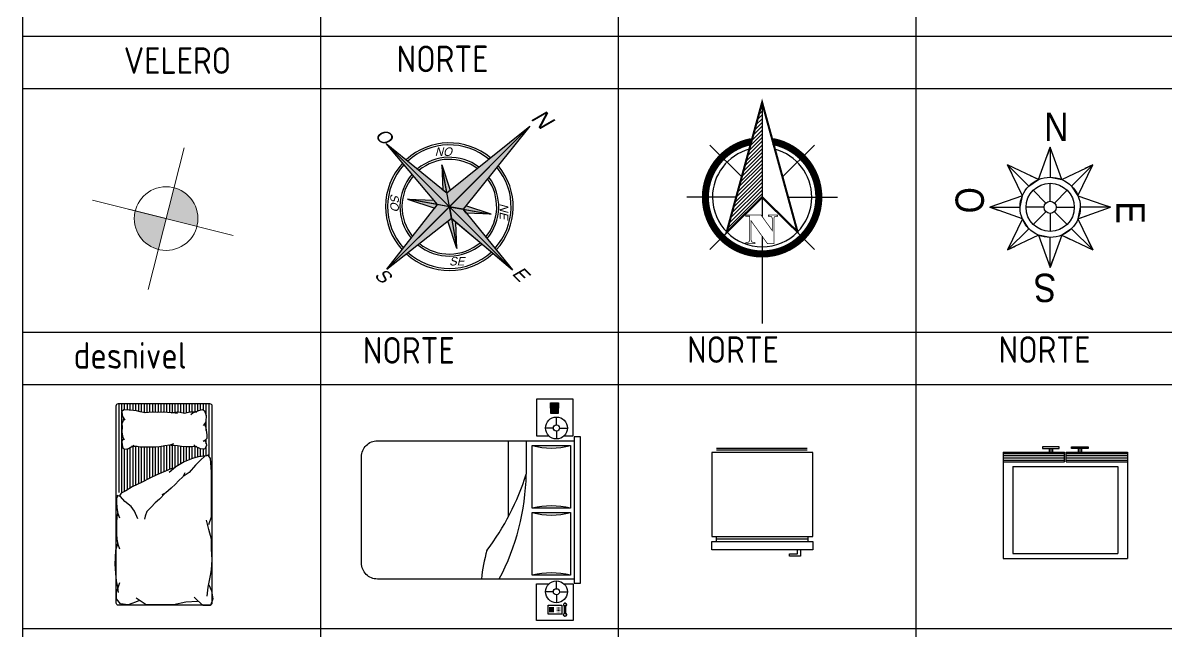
# Model space of a CAD drawing. Header units: millimetres. Extents: x 2198.5 to 2287.8, y 1208.8 to 1298.1.
# Drawn here: x 2225.34 to 2238.24, y 1275.02 to 1281.89 of the extents above; entities that cross this region are included whole.
import ezdxf
from ezdxf.enums import TextEntityAlignment as Align

# ---------------------------------------------------------------- set-up
doc = ezdxf.new("R2010")
doc.units = ezdxf.units.MM
doc.linetypes.add('PTS_EXT', pattern=[999999, 0, -999999])
for name, color, linetype in [('2', 7, 'Continuous'), ('MOB', 7, 'Continuous'), ('MUEBLES', 21, 'Continuous'), ('NORTE', 7, 'Continuous'), ('PERIM_TRAMA', 7, 'Continuous')]:
    doc.layers.add(name, color=color, linetype=linetype)
doc.layers.add('desniveles', color=30, linetype='Continuous', lineweight=5)
doc.layers.add('pasto', color=92, linetype='Continuous', lineweight=9)
doc.styles.add('ARCHQUICK', font='ARCHQUIK.SHX')
doc.styles.get("Standard").update_dxf_attribs({"font": 'arial.ttf'})
doc.styles.add('SUPERFRENCH', font='SUF_____.pfb', dxfattribs={"oblique": 15, "height": 2})

# ---------------------------------------------------------------- blocks, each defined once
blk = doc.blocks.new('desnivel')
at = {"layer": 'pasto'}
h = blk.add_hatch(color=30, dxfattribs=at)
h.paths.add_polyline_path([(0, 0), (0.1795, 0, 0.414214), (0, 0.1795)])
h.paths.add_polyline_path([(0, -0.1795), (0, 0), (-0.1795, 0, 0.414214)])
at = {"layer": 'desniveles'}
for p, q in [((0, 0.4123), (0, -0.4123)), ((-0.4281, 0), (0.3897, 0)), ((0, 0), (-0.4281, 0))]:
    blk.add_line(p, q, dxfattribs=at)
blk.add_circle((0, 0), 0.1795, dxfattribs=at)
blk = doc.blocks.new('*X551')
at = {"color": 0, "linetype": 'ByBlock'}
for p, q in [((19.525, 32.204), (19.525, 32.675)), ((19.55, 32.568), (19.55, 32.675)), ((19.575, 32.613), (19.575, 32.675)), ((19.6, 32.614), (19.6, 32.675)), ((19.625, 32.608), (19.625, 32.675)), ((19.65, 32.598), (19.65, 32.675)), ((19.675, 32.598), (19.675, 32.675)), ((19.7, 32.596), (19.7, 32.675)), ((19.725, 32.591), (19.725, 32.675)), ((19.75, 32.589), (19.75, 32.675)), ((19.775, 32.594), (19.775, 32.675)), ((19.8, 32.596), (19.8, 32.675)), ((19.825, 32.595), (19.825, 32.675)), ((19.85, 32.593), (19.85, 32.675)), ((19.875, 32.594), (19.875, 32.675)), ((19.9, 32.595), (19.9, 32.675)), ((19.925, 32.596), (19.925, 32.675)), ((19.95, 32.596), (19.95, 32.675)), ((19.975, 32.595), (19.975, 32.675)), ((20, 32.596), (20, 32.675)), ((20.025, 32.597), (20.025, 32.675)), ((20.05, 32.595), (20.05, 32.675)), ((20.075, 32.594), (20.075, 32.675)), ((20.1, 32.592), (20.1, 32.675)), ((20.125, 32.598), (20.125, 32.675)), ((20.15, 32.604), (20.15, 32.675)), ((20.175, 32.609), (20.175, 32.675)), ((20.2, 32.612), (20.2, 32.675)), ((20.225, 32.615), (20.225, 32.675)), ((20.25, 32.617), (20.25, 32.675)), ((20.275, 32.618), (20.275, 32.675)), ((20.3, 32.603), (20.3, 32.675)), ((20.3, 32.446), (20.3, 32.598)), ((20.325, 32.446), (20.325, 32.675)), ((19.55, 32.434), (19.55, 32.53)), ((20.3, 31.886), (20.3, 32.446)), ((20.325, 31.886), (20.325, 32.446)), ((19.55, 32.317), (19.55, 32.358)), ((19.55, 32.212), (19.55, 32.298)), ((19.625, 32.2), (19.625, 32.284)), ((19.65, 32.193), (19.65, 32.291)), ((19.675, 32.186), (19.675, 32.29)), ((19.7, 32.176), (19.7, 32.29)), ((19.725, 32.166), (19.725, 32.29)), ((19.75, 32.155), (19.75, 32.291)), ((19.775, 32.14), (19.775, 32.293)), ((19.8, 32.125), (19.8, 32.297)), ((19.825, 32.109), (19.825, 32.301)), ((19.85, 32.097), (19.85, 32.302)), ((19.875, 32.09), (19.875, 32.304)), ((19.9, 32.08), (19.9, 32.302)), ((19.925, 32.07), (19.925, 32.298)), ((19.95, 32.058), (19.95, 32.293)), ((19.975, 32.046), (19.975, 32.29)), ((20, 32.035), (20, 32.289)), ((20.025, 32.024), (20.025, 32.288)), ((20.05, 32.012), (20.05, 32.288)), ((20.075, 32), (20.075, 32.288)), ((20.1, 31.987), (20.1, 32.287)), ((20.125, 31.974), (20.125, 32.287)), ((20.15, 31.962), (20.15, 32.289)), ((20.175, 31.95), (20.175, 32.292)), ((20.2, 31.939), (20.2, 32.293)), ((20.225, 31.924), (20.225, 32.284)), ((19.575, 32.206), (19.575, 32.27)), ((19.6, 32.204), (19.6, 32.271)), ((20.25, 31.909), (20.25, 32.273)), ((20.275, 31.895), (20.275, 32.271))]:
    blk.add_line(p, q, dxfattribs=at)
blk = doc.blocks.new('CI')
at = {"layer": 'MUEBLES'}
blk.add_lwpolyline([(184.225, 74.264, -0.414214), (184.204, 74.285), (184.204, 76.14, -0.414214), (184.225, 76.161), (185.082, 76.161, -0.414214), (185.104, 76.14), (185.104, 74.285, -0.414214), (185.082, 74.264)], format="xyb", close=True, dxfattribs=at)
at = {"layer": 'MUEBLES', "linetype": 'ByBlock'}
for points in [[(184.475, 76.072), (184.43, 76.083), (184.396, 76.091), (184.365, 76.095), (184.327, 76.099), (184.276, 76.101), (184.256, 76.085), (184.26, 76.052), (184.272, 76.024), (184.286, 76.004)], [(184.272, 76.03), (184.266, 75.989), (184.258, 75.971), (184.26, 75.941), (184.258, 75.896), (184.26, 75.874), (184.266, 75.843), (184.278, 75.819)], [(184.779, 76.066), (184.732, 76.074), (184.687, 76.077), (184.645, 76.079), (184.588, 76.077), (184.554, 76.079), (184.507, 76.077), (184.469, 76.072)], [(184.962, 76.079), (184.926, 76.081), (184.896, 76.079), (184.847, 76.068), (184.805, 76.077), (184.777, 76.079), (184.721, 76.071)], [(185.024, 75.953), (185.04, 75.973), (185.05, 75.995), (185.052, 76.044), (185.036, 76.089), (185.016, 76.101), (184.977, 76.093), (184.926, 76.072), (184.906, 76.054)], [(185.03, 75.973), (185.048, 75.937), (185.05, 75.91), (185.056, 75.868), (185.056, 75.831), (185.036, 75.813), (185.02, 75.803)], [(184.272, 75.836), (184.258, 75.805), (184.26, 75.774), (184.266, 75.74), (184.286, 75.732), (184.321, 75.738), (184.351, 75.756), (184.373, 75.77)], [(184.744, 75.782), (184.708, 75.77), (184.661, 75.764), (184.612, 75.754), (184.57, 75.752), (184.511, 75.752), (184.456, 75.75), (184.428, 75.75), (184.4, 75.756), (184.371, 75.756), (184.349, 75.758)], [(185.036, 75.813), (185.05, 75.789), (185.052, 75.766), (185.038, 75.732), (184.995, 75.734), (184.951, 75.758), (184.933, 75.772)], [(184.961, 75.756), (184.92, 75.754), (184.868, 75.754), (184.819, 75.756), (184.779, 75.762), (184.75, 75.766), (184.722, 75.766), (184.691, 75.77)], [(185.075, 75.024), (185.099, 75.094), (185.099, 75.233), (185.099, 75.388), (185.099, 75.52), (185.091, 75.644), (185.068, 75.675), (185.037, 75.667), (184.998, 75.629), (184.951, 75.582), (184.889, 75.512), (184.835, 75.474)], [(185.056, 75.669), (184.975, 75.66), (184.92, 75.644), (184.843, 75.613), (184.765, 75.567), (184.703, 75.512)], [(184.757, 75.556), (184.717, 75.546), (184.666, 75.526), (184.592, 75.492), (184.515, 75.457), (184.449, 75.423), (184.355, 75.378), (184.294, 75.341), (184.252, 75.319), (184.237, 75.3), (184.24, 75.285)], [(184.85, 75.509), (184.83, 75.472), (184.791, 75.435), (184.762, 75.403), (184.722, 75.364), (184.67, 75.322), (184.634, 75.302)], [(184.22, 75.293), (184.206, 75.272), (184.208, 75.235), (184.211, 75.179), (184.22, 75.127), (184.235, 75.087)], [(184.408, 75.078), (184.377, 75.148), (184.346, 75.194), (184.284, 75.241), (184.245, 75.287), (184.214, 75.295)], [(184.663, 75.317), (184.611, 75.263), (184.57, 75.228), (184.533, 75.186), (184.493, 75.147), (184.476, 75.103), (184.471, 75.073)], [(184.22, 75.133), (184.211, 75.098), (184.208, 75.037), (184.208, 74.997), (184.206, 74.933), (184.211, 74.884), (184.22, 74.837), (184.235, 74.794)], [(185.06, 74.349), (185.068, 74.434), (185.091, 74.543), (185.099, 74.597), (185.106, 74.69), (185.099, 74.791), (185.099, 74.884), (185.075, 74.977), (185.052, 75.063)], [(184.226, 74.385), (184.22, 74.434), (184.208, 74.495), (184.2, 74.562), (184.194, 74.649), (184.197, 74.71), (184.2, 74.782), (184.22, 74.846)], [(184.424, 74.308), (184.385, 74.293), (184.315, 74.269), (184.245, 74.277), (184.207, 74.324), (184.207, 74.386), (184.222, 74.432), (184.238, 74.479)], [(185.075, 74.456), (185.099, 74.401), (185.114, 74.324), (185.091, 74.262), (185.021, 74.262), (184.967, 74.308), (184.936, 74.339)], [(184.967, 74.3), (184.858, 74.293), (184.742, 74.269), (184.579, 74.269), (184.486, 74.269), (184.393, 74.332)]]:
    blk.add_lwpolyline(points, dxfattribs=at)
at = {"layer": 'MUEBLES', "color": 8, "linetype": 'ByBlock', "xscale": -1.058823529411768, "yscale": 1.058823529411768, "zscale": 1.058823529411761}
blk.add_blockref('*X551', (205.751, 41.564), dxfattribs=at)
blk = doc.blocks.new('CM')
at = {"layer": 'MOB'}
for p, q in [((-0.618, 0.588), (-0.618, 1.3)), ((-0.451, 1.3), (-0.451, 0.985)), ((-0.394, 0.666), (-0.394, 1.256)), ((-0.394, 1.256), (-0.036, 1.256)), ((-0.036, 1.256), (-0.036, 0.666)), ((-0.036, 0.666), (-0.394, 0.666)), ((-0.394, 0.036), (-0.394, 0.625)), ((-0.394, 0.625), (-0.036, 0.625)), ((-0.036, 0.625), (-0.036, 0.036)), ((-0.036, 0.036), (-0.394, 0.036))]:
    blk.add_line(p, q, dxfattribs=at)
blk.add_lwpolyline([(0, 0), (-1.85, 0, -0.414214), (-2, 0.15), (-2, 1.15, -0.414214), (-1.85, 1.3), (0, 1.3), (0, 0), (0, -0.039), (0.06, -0.039), (0.06, 1.338), (0, 1.338), (0, 1.3)], format="xyb", dxfattribs=at)
for centre, radius, start, end in [((-0.215, 1.926), 0.694, 255.0211, 284.9789), ((-2.751, 1.716), 2.413, 323.14, 342.3825), ((-2.632, 1.022), 2.181, 332.0747, 359.0502), ((-0.215, -0.084), 0.771, 76.5558, 103.4442), ((-0.215, 1.296), 0.694, 255.0211, 284.9789), ((0.53, -0.133), 1.409, 163.4364, 174.565), ((-0.215, -0.714), 0.771, 76.5558, 103.4442)]:
    blk.add_arc(centre, radius, start, end, dxfattribs=at)
blk = doc.blocks.new('CMAT')
for p, q in [((188.883, 76.167), (188.959, 76.167)), ((188.883, 76.121), (188.883, 76.167)), ((188.959, 76.121), (188.883, 76.121)), ((188.883, 76.115), (188.883, 76.068)), ((188.959, 76.115), (188.883, 76.115)), ((188.886, 76.162), (188.886, 76.126)), ((188.886, 76.112), (188.886, 76.075)), ((188.89, 76.162), (188.89, 76.126)), ((188.89, 76.112), (188.89, 76.075)), ((188.894, 76.162), (188.894, 76.126)), ((188.894, 76.112), (188.894, 76.075)), ((188.898, 76.162), (188.898, 76.126)), ((188.898, 76.112), (188.898, 76.075)), ((188.902, 76.162), (188.902, 76.126)), ((188.902, 76.112), (188.902, 76.075)), ((188.906, 76.162), (188.906, 76.126)), ((188.906, 76.112), (188.906, 76.075)), ((188.91, 76.162), (188.91, 76.126)), ((188.91, 76.112), (188.91, 76.075)), ((188.914, 76.162), (188.914, 76.126)), ((188.914, 76.112), (188.914, 76.075)), ((188.919, 76.162), (188.919, 76.126)), ((188.919, 76.112), (188.919, 76.075)), ((188.923, 76.162), (188.923, 76.126)), ((188.923, 76.112), (188.923, 76.075)), ((188.927, 76.162), (188.927, 76.126)), ((188.927, 76.112), (188.927, 76.075)), ((188.931, 76.162), (188.931, 76.126)), ((188.931, 76.112), (188.931, 76.075)), ((188.935, 76.162), (188.935, 76.126)), ((188.935, 76.112), (188.935, 76.075)), ((188.939, 76.162), (188.939, 76.126)), ((188.939, 76.112), (188.939, 76.075)), ((188.943, 76.162), (188.943, 76.126)), ((188.943, 76.112), (188.943, 76.075)), ((188.947, 76.162), (188.947, 76.126)), ((188.947, 76.112), (188.947, 76.075)), ((188.951, 76.162), (188.951, 76.126)), ((188.951, 76.112), (188.951, 76.075)), ((188.955, 76.162), (188.955, 76.126)), ((188.955, 76.112), (188.955, 76.075)), ((188.959, 76.167), (188.959, 76.121)), ((188.959, 76.068), (188.959, 76.115)), ((188.883, 76.068), (188.959, 76.068)), ((188.939, 75.958), (188.939, 76.032)), ((188.91, 75.929), (188.836, 75.929)), ((188.939, 75.899), (188.939, 75.826)), ((188.969, 75.929), (189.042, 75.929)), ((188.939, 74.418), (188.939, 74.492)), ((188.91, 74.389), (188.836, 74.389)), ((188.969, 74.389), (189.042, 74.389)), ((188.939, 74.36), (188.939, 74.286)), ((189.01, 74.256, 0.022), (189.01, 74.186, 0.022)), ((189.027, 74.186, 0.007), (189.027, 74.256, 0.007))]:
    blk.add_line(p, q)
at = {"color": 0, "linetype": 'ByBlock'}
for p, q in [((188.913, 74.237, 0.035), (188.87, 74.237, 0.035)), ((188.913, 74.225, 0.035), (188.87, 74.225, 0.035)), ((188.913, 74.213, 0.035), (188.87, 74.213, 0.035)), ((188.913, 74.201, 0.035), (188.87, 74.201, 0.035))]:
    blk.add_line(p, q, dxfattribs=at)
for points in [[(189.011, 75.855), (189.096, 75.855), (189.096, 76.199), (188.752, 76.199), (188.752, 75.855), (188.867, 75.855)], [(189.011, 74.463), (189.096, 74.463), (189.096, 74.119), (188.752, 74.119), (188.752, 74.463), (188.867, 74.463)]]:
    blk.add_lwpolyline(points, dxfattribs=at)
at = {"color": 0, "linetype": 'ByBlock', "elevation": 0.007}
for points in [[(189.027, 74.256), (189.029, 74.257), (189.032, 74.263), (189.032, 74.271), (189.029, 74.277), (189.022, 74.281), (189.015, 74.281), (189.008, 74.277), (189.004, 74.271), (189.004, 74.263), (189.008, 74.257), (189.01, 74.256)], [(189.027, 74.186), (189.029, 74.185), (189.032, 74.178), (189.032, 74.171), (189.029, 74.164), (189.022, 74.161), (189.015, 74.161), (189.008, 74.164), (189.004, 74.171), (189.004, 74.178), (189.008, 74.185), (189.01, 74.186)]]:
    blk.add_lwpolyline(points, dxfattribs=at)
blk.add_lwpolyline([(188.989, 74.18), (188.86, 74.18), (188.86, 74.264), (188.989, 74.264)], close=True)
for centre, radius in [((188.939, 75.929), 0.103), ((188.939, 75.929), 0.0293), ((188.939, 74.389), 0.103), ((188.939, 74.389), 0.0293)]:
    blk.add_circle(centre, radius)
for centre, start, end in [((188.884, 76.118), 117.8997, 242.1003), ((188.957, 76.118), 297.8997, 62.1003)]:
    blk.add_arc(centre, 0.00342, start, end)
at = {"color": 0, "linetype": 'ByBlock'}
for points in [[(188.949, 74.243, 0.036), (188.949, 74.234, 0.036), (188.94, 74.243, 0.036), (188.94, 74.234, 0.036)], [(188.949, 74.23, 0.036), (188.949, 74.221, 0.036), (188.94, 74.23, 0.036), (188.94, 74.221, 0.036)], [(188.949, 74.217, 0.036), (188.949, 74.208, 0.036), (188.94, 74.217, 0.036), (188.94, 74.208, 0.036)], [(188.949, 74.203, 0.036), (188.949, 74.195, 0.036), (188.94, 74.203, 0.036), (188.94, 74.195, 0.036)], [(188.962, 74.243, 0.036), (188.962, 74.234, 0.036), (188.953, 74.243, 0.036), (188.953, 74.234, 0.036)], [(188.962, 74.23, 0.036), (188.962, 74.221, 0.036), (188.953, 74.23, 0.036), (188.953, 74.221, 0.036)], [(188.962, 74.217, 0.036), (188.962, 74.208, 0.036), (188.953, 74.217, 0.036), (188.953, 74.208, 0.036)], [(188.962, 74.203, 0.036), (188.962, 74.195, 0.036), (188.953, 74.203, 0.036), (188.953, 74.195, 0.036)], [(188.975, 74.243, 0.036), (188.975, 74.234, 0.036), (188.967, 74.243, 0.036), (188.967, 74.234, 0.036)], [(188.975, 74.23, 0.036), (188.975, 74.221, 0.036), (188.967, 74.23, 0.036), (188.967, 74.221, 0.036)], [(188.975, 74.217, 0.036), (188.975, 74.208, 0.036), (188.967, 74.217, 0.036), (188.967, 74.208, 0.036)], [(188.975, 74.203, 0.036), (188.975, 74.195, 0.036), (188.967, 74.203, 0.036), (188.967, 74.195, 0.036)]]:
    blk.add_solid(points, dxfattribs=at)
for points, invisible_edges in [([(189.015, 74.281, 0.03), (189.008, 74.277, 0.03), (189.004, 74.271, 0.03), (189.004, 74.263, 0.03)], 8), ([(189.004, 74.263, 0.03), (189.008, 74.257, 0.03), (189.01, 74.256, 0.03), (189.015, 74.281, 0.03)], 12), ([(189.022, 74.281, 0.03), (189.027, 74.256, 0.03), (189.01, 74.256, 0.03), (189.015, 74.281, 0.03)], 5), ([(189.022, 74.281, 0.03), (189.029, 74.277, 0.03), (189.032, 74.271, 0.03), (189.032, 74.263, 0.03)], 8), ([(189.032, 74.263, 0.03), (189.029, 74.257, 0.03), (189.027, 74.256, 0.03), (189.022, 74.281, 0.03)], 12), ([(189.004, 74.178, 0.03), (189.008, 74.185, 0.03), (189.01, 74.186, 0.03), (189.015, 74.161, 0.03)], 12), ([(189.015, 74.161, 0.03), (189.008, 74.164, 0.03), (189.004, 74.171, 0.03), (189.004, 74.178, 0.03)], 8), ([(189.022, 74.161, 0.03), (189.027, 74.186, 0.03), (189.01, 74.186, 0.03), (189.015, 74.161, 0.03)], 5), ([(189.032, 74.178, 0.03), (189.029, 74.185, 0.03), (189.027, 74.186, 0.03), (189.022, 74.161, 0.03)], 12), ([(189.022, 74.161, 0.03), (189.029, 74.164, 0.03), (189.032, 74.171, 0.03), (189.032, 74.178, 0.03)], 8)]:
    blk.add_3dface(points, dxfattribs=dict(at, invisible_edges=invisible_edges))
for points in [[(189.01, 74.256, 0.022), (189.01, 74.256, 0.007), (189.027, 74.256, 0.007), (189.027, 74.256, 0.022)], [(189.01, 74.186, 0.022), (189.01, 74.186, 0.007), (189.027, 74.186, 0.007), (189.027, 74.186, 0.022)]]:
    blk.add_3dface(points, dxfattribs=at)
blk.add_blockref('CM', (189.106, 74.509))
for s, p in [('#', (188.944, 74.24, 0.039)), ('9', (188.944, 74.227, 0.039)), ('6', (188.944, 74.214, 0.039)), ('3', (188.944, 74.201, 0.039)), ('0', (188.957, 74.24, 0.039)), ('8', (188.957, 74.227, 0.039)), ('5', (188.957, 74.214, 0.039)), ('2', (188.957, 74.201, 0.039)), ('*', (188.971, 74.24, 0.039)), ('7', (188.971, 74.227, 0.039)), ('4', (188.971, 74.214, 0.039)), ('1 ', (188.971, 74.201, 0.039))]:
    blk.add_text(s, height=0.00435, rotation=180, dxfattribs=at).set_placement(p, align=Align.CENTER)
blk = doc.blocks.new('REFRIG')
for p, q in [((191.7458, 75.6141), (190.9561, 75.6141)), ((190.9561, 75.6141), (190.9561, 74.956)), ((190.991, 75.6484), (191.7035, 75.6484)), ((190.991, 75.6353), (191.7035, 75.6353)), ((191.7458, 74.956), (191.7458, 75.6141)), ((190.9561, 74.956), (191.7458, 74.956)), ((190.9561, 74.9165), (191.7458, 74.9165)), ((190.9561, 74.8507), (190.9561, 74.9165)), ((190.9909, 74.9165), (190.9909, 74.956)), ((191.7109, 74.9363), (190.9909, 74.9363)), ((191.7109, 74.9165), (191.7109, 74.956)), ((191.7458, 74.9165), (191.7458, 74.8507)), ((191.7458, 74.8507), (190.9561, 74.8507)), ((191.565, 74.8031), (191.565, 74.8204)), ((191.565, 74.8204), (191.6268, 74.8204)), ((191.6491, 74.8031), (191.565, 74.8031)), ((191.6268, 74.8204), (191.6268, 74.8507)), ((191.6491, 74.8507), (191.6491, 74.8031))]:
    blk.add_line(p, q)
blk = doc.blocks.new('*X562')
at = {"color": 0}
for p, q in [((-11.5271, 1.4125), (-11.1819, 1.4125)), ((-11.5271, 1.4), (-11.1819, 1.4)), ((-11.5271, 1.3875), (-11.1819, 1.3875)), ((-11.5271, 1.375), (-11.1819, 1.375)), ((-11.1719, 1.4125), (-10.8266, 1.4125)), ((-11.1719, 1.4), (-10.8266, 1.4)), ((-11.1719, 1.3875), (-10.8266, 1.3875)), ((-11.1719, 1.375), (-10.8266, 1.375))]:
    blk.add_line(p, q, dxfattribs=at)
blk = doc.blocks.new('REFRIGER')
at = {"color": 0, "linetype": 'ByBlock'}
for p, q in [((194.557, 75.47), (194.9022, 75.47)), ((194.557, 75.47), (194.557, 74.87)), ((194.9122, 75.47), (195.2575, 75.47)), ((195.2575, 75.47), (195.2575, 74.87)), ((194.557, 75.4154), (194.9022, 75.4154)), ((194.9122, 75.4154), (195.2575, 75.4154)), ((194.6115, 75.3882), (195.2029, 75.3882)), ((194.6115, 75.3882), (194.8297, 75.3882)), ((194.6115, 75.3882), (194.6115, 75.17)), ((194.6115, 75.3882), (194.6115, 74.8973)), ((195.2029, 75.3882), (195.2029, 75.17)), ((195.2029, 75.3882), (195.2029, 74.8973)), ((194.6115, 74.8973), (195.1025, 74.8973)), ((194.8843, 74.8973), (195.2029, 74.8973)), ((194.557, 74.87), (195.2575, 74.87))]:
    blk.add_line(p, q, dxfattribs=at)
for p, q in [((194.8154, 75.4906), (194.8154, 75.47)), ((194.8254, 75.4906), (194.8254, 75.47)), ((194.8354, 75.4906), (194.8354, 75.47)), ((194.9022, 75.4154), (194.9022, 75.47)), ((194.9122, 75.4154), (194.9122, 75.47)), ((194.979, 75.4906), (194.979, 75.47)), ((194.989, 75.4906), (194.989, 75.47)), ((194.999, 75.4906), (194.999, 75.47))]:
    blk.add_line(p, q)
for points in [[(194.7778, 75.4995), (194.7778, 75.4906), (194.8731, 75.4906), (194.8731, 75.4995)], [(195.0367, 75.4995), (195.0367, 75.4906), (194.9414, 75.4906), (194.9414, 75.4995)]]:
    blk.add_lwpolyline(points, close=True)
blk.add_blockref('*X562', (206.0841, 74.0498))
blk = doc.blocks.new('*U564')
at = {"layer": 'NORTE', "color": 252, "linetype": 'Continuous'}
for points in [[(2.264, 2.249), (1.127, 1.112), (1.322, 1.078)], [(0.236, 2.003), (0.962, 1.141), (1.127, 1.112)], [(1.156, 0.948), (1.127, 1.112), (0.244, 0.23)], [(1.127, 1.112), (1.156, 0.948), (2.018, 0.221)]]:
    blk.add_solid(points, dxfattribs=at)
blk = doc.blocks.new('*U565')
at = {"layer": 'NORTE', "color": 252, "linetype": 'Continuous'}
for points in [[(1.022, 1.704), (1.034, 1.355), (1.092, 1.308)], [(0.535, 1.216), (0.922, 1.09), (0.962, 1.141)], [(1.322, 1.078), (1.37, 1.019), (1.718, 1.008)], [(1.156, 0.948), (1.104, 0.907), (1.231, 0.521)]]:
    blk.add_solid(points, dxfattribs=at)
blk = doc.blocks.new('*U566')
at = {"layer": 'NORTE', "linetype": 'Continuous'}
for points in [[(1.494, 1.556), (2.264, 2.249), (1.092, 1.308)], [(1.494, 1.556), (1.127, 1.112), (2.264, 2.249)], [(1.494, 1.556), (1.092, 1.308), (1.127, 1.112)]]:
    blk.add_solid(points, dxfattribs=at)
blk = doc.blocks.new('*U567')
at = {"layer": 'NORTE', "linetype": 'Continuous'}
for points in [[(0.236, 2.003), (1.034, 1.352), (1.034, 1.355)], [(0.236, 2.003), (1.127, 1.112), (1.034, 1.352)], [(1.022, 1.704), (1.092, 1.308), (1.14, 1.346)], [(1.034, 1.352), (1.127, 1.112), (1.092, 1.308)], [(1.127, 1.112), (0.962, 1.141), (0.244, 0.23)], [(0.535, 1.216), (0.958, 1.142), (0.905, 1.204)], [(1.127, 1.112), (1.366, 1.019), (1.322, 1.078)], [(1.127, 1.112), (2.018, 0.221), (1.366, 1.019)], [(1.36, 1.125), (1.322, 1.078), (1.718, 1.008)], [(1.366, 1.019), (2.018, 0.221), (1.37, 1.019)], [(1.156, 0.943), (1.231, 0.521), (1.219, 0.891)]]:
    blk.add_solid(points, dxfattribs=at)
blk = doc.blocks.new('NU')
at = {"layer": 'NORTE'}
for p, q in [((215.933, 78.521), (217.105, 79.463)), ((217.105, 79.463), (216.163, 78.291)), ((215.799, 78.355), (215.077, 79.216)), ((215.077, 79.216), (215.933, 78.521)), ((215.085, 77.443), (215.803, 78.354)), ((215.968, 78.325), (215.085, 77.443)), ((215.997, 78.156), (215.968, 78.325)), ((216.163, 78.291), (216.859, 77.435)), ((216.859, 77.435), (215.997, 78.156))]:
    blk.add_line(p, q, dxfattribs=at)
for points in [[(215.085, 77.443), (217.105, 79.463)], [(215.085, 77.443), (217.105, 79.463)], [(215.077, 79.216), (215.968, 78.325)], [(215.968, 78.325), (215.863, 78.917)], [(215.863, 78.917), (215.875, 78.565)], [(215.863, 78.917), (215.981, 78.559)], [(215.968, 78.325), (215.376, 78.43)], [(215.376, 78.43), (215.763, 78.303)], [(215.376, 78.43), (215.75, 78.418)], [(215.968, 78.325), (216.072, 77.734)], [(216.859, 77.435), (215.968, 78.325)], [(215.968, 78.325), (216.559, 78.221)], [(216.559, 78.221), (216.201, 78.338)], [(216.559, 78.221), (216.207, 78.233)], [(215.085, 77.443), (215.997, 78.161)], [(216.072, 77.734), (215.945, 78.121)], [(216.072, 77.734), (216.06, 78.104)]]:
    blk.add_lwpolyline(points, dxfattribs=at)
for points in [[(215.968, 78.325), (217.105, 79.463), (216.163, 78.291)], [(215.077, 79.216), (215.968, 78.325), (215.803, 78.354)], [(215.933, 78.521), (215.863, 78.917), (215.875, 78.565)], [(215.763, 78.303), (215.803, 78.354), (215.376, 78.43)], [(216.859, 77.435), (215.968, 78.325), (215.997, 78.161)], [(216.163, 78.291), (216.559, 78.221), (216.207, 78.233)], [(215.945, 78.121), (215.997, 78.161), (216.072, 77.734)]]:
    blk.add_lwpolyline(points, close=True, dxfattribs=at)
for radius, start, end in [(0.9, 49.9431, 132.6111), (0.871, 50.3202, 132.3318), (0.697, 53.261, 130.1591), (0.9, 137.0213, 222.3619), (0.871, 137.2575, 222.0455), (0.668, 53.9053, 129.6848), (0.871, 317.6682, 39.6798), (0.9, 317.3889, 40.0569), (0.697, 139.0924, 219.5827), (0.668, 139.4924, 219.0444), (0.668, 320.3152, 36.0947), (0.697, 319.8409, 36.739), (0.697, 230.4173, 310.9076), (0.668, 230.9556, 310.5076), (0.9, 227.6381, 312.9787), (0.871, 227.9545, 312.7425)]:
    blk.add_arc((215.968, 78.325), radius, start, end, dxfattribs=at)
at = {"layer": 'NORTE', "color": 252, "linetype": 'Continuous'}
for name in ['*U564', '*U565']:
    blk.add_blockref(name, (214.841, 77.213), dxfattribs=at)
at = {"layer": 'NORTE', "linetype": 'Continuous'}
for name in ['*U566', '*U567']:
    blk.add_blockref(name, (214.841, 77.213), dxfattribs=at)
at = {"layer": 'NORTE', "style": 'SUPERFRENCH', "oblique": 15}
for s, height, rotation, p in [('N', 0.24, 315, (217.105, 79.564)), ('O', 0.192, 315, (214.905, 79.323)), ('SO', 0.12, 270, (215.135, 78.509)), ('NE', 0.12, 270, (216.679, 78.372)), ('S', 0.192, 315, (214.9, 77.35)), ('E', 0.192, 315, (216.842, 77.373))]:
    blk.add_text(s, height=height, rotation=rotation, dxfattribs=at).set_placement(p)
for s, p in [('NO', (215.763, 79.041)), ('SE', (215.965, 77.496))]:
    blk.add_text(s, height=0.12, dxfattribs=at).set_placement(p)
blk = doc.blocks.new('*X569')
at = {"color": 0}
for p, q in [((147.35, -409.49), (147.62, -409.23)), ((147.55, -408.76), (147.62, -408.7)), ((146.75, -411.68), (147.62, -410.82)), ((146.95, -410.95), (147.62, -410.29)), ((147.15, -410.22), (147.62, -409.76)), ((146.16, -413.87), (147.62, -412.41)), ((146.36, -413.14), (147.62, -411.88)), ((146.55, -412.41), (147.62, -411.35)), ((145.56, -416.06), (147.62, -414)), ((145.76, -415.33), (147.62, -413.47)), ((145.96, -414.6), (147.62, -412.94)), ((144.96, -418.25), (147.62, -415.59)), ((145.16, -417.52), (147.62, -415.06)), ((145.36, -416.79), (147.62, -414.53)), ((144.36, -420.44), (147.62, -417.18)), ((144.56, -419.71), (147.62, -416.65)), ((144.76, -418.98), (147.62, -416.12)), ((143.76, -422.63), (147.62, -418.77)), ((143.96, -421.9), (147.62, -418.24)), ((144.16, -421.17), (147.62, -417.71)), ((143.16, -424.82), (147.62, -420.36)), ((143.36, -424.09), (147.62, -419.83)), ((143.56, -423.36), (147.62, -419.3)), ((142.76, -426.28), (147.62, -421.42)), ((142.96, -425.55), (147.62, -420.89))]:
    blk.add_line(p, q, dxfattribs=at)
blk = doc.blocks.new('NOR')
for p, q in [((214.05, 81.392), (214.05, 79.783)), ((213.763, 80.342), (213.313, 80.791)), ((214.337, 80.342), (214.787, 80.791)), ((213.684, 80.055), (212.988, 80.055)), ((214.416, 80.055), (215.112, 80.055)), ((213.763, 79.767), (213.313, 79.318)), ((214.337, 79.767), (214.787, 79.318)), ((214.05, 79.505), (214.05, 78.272))]:
    blk.add_line(p, q)
for points, const_width in [([(213.549, 79.559), (214.05, 81.392), (214.55, 79.565), (214.05, 80.055), (213.549, 79.559)], 0.03), ([(213.895, 79.461), (213.895, 79.455), (213.896, 79.448), (213.897, 79.442), (213.898, 79.437), (213.899, 79.433), (213.901, 79.429), (213.903, 79.426), (213.905, 79.424), (213.908, 79.423), (213.911, 79.422), (213.916, 79.42), (213.921, 79.419), (213.927, 79.418), (213.934, 79.417), (213.942, 79.416), (213.95, 79.416), (213.95, 79.401), (213.817, 79.401), (213.817, 79.416), (213.82, 79.416), (213.828, 79.416), (213.834, 79.417), (213.841, 79.418), (213.846, 79.419), (213.851, 79.42), (213.855, 79.422), (213.859, 79.423), (213.862, 79.424), (213.864, 79.426), (213.867, 79.429), (213.869, 79.433), (213.871, 79.437), (213.872, 79.442), (213.873, 79.447), (213.874, 79.454), (213.874, 79.46), (213.874, 79.788), (213.817, 79.788), (213.817, 79.804), (214.035, 79.804), (214.194, 79.583), (214.194, 79.741), (214.194, 79.748), (214.193, 79.754), (214.192, 79.76), (214.191, 79.765), (214.19, 79.77), (214.188, 79.774), (214.187, 79.776), (214.184, 79.778), (214.181, 79.781), (214.177, 79.783), (214.172, 79.784), (214.167, 79.786), (214.161, 79.787), (214.154, 79.788), (214.147, 79.788), (214.139, 79.788), (214.137, 79.788), (214.137, 79.804), (214.271, 79.804), (214.271, 79.788), (214.267, 79.788), (214.259, 79.788), (214.253, 79.788), (214.247, 79.787), (214.241, 79.786), (214.236, 79.785), (214.232, 79.783), (214.228, 79.782), (214.226, 79.78), (214.224, 79.777), (214.222, 79.774), (214.22, 79.77), (214.218, 79.766), (214.217, 79.761), (214.216, 79.754), (214.216, 79.748), (214.216, 79.741), (214.216, 79.401), (214.125, 79.401), (213.895, 79.721), (213.895, 79.461), (213.895, 79.461)], 0.01)]:
    blk.add_lwpolyline(points, dxfattribs=dict(const_width=const_width))
at = {"const_width": 0.1}
for points in [[(213.25, 80.055, 1), (214.85, 80.055, 0.359415), (214.202, 80.84, 1)], [(213.898, 80.84, 0.359415), (213.25, 80.055, 1)]]:
    blk.add_lwpolyline(points, format="xyb", dxfattribs=at)
for start, end in [(105.027, 180), (0, 74.973), (180, 0)]:
    blk.add_arc((214.05, 80.055), 0.7, start, end)
at = {"xscale": 0.09999999999999432, "yscale": 0.09999999999999432, "zscale": 0.09999999999999432}
blk.add_blockref('*X569', (199.288, 122.244), dxfattribs=at)
blk = doc.blocks.new('NW')
at = {"linetype": 'Continuous'}
for p, q in [((194.587, 78.939), (194.717, 79.305)), ((194.403, 78.755), (194.236, 79.105)), ((194.847, 78.939), (195.198, 79.105)), ((194.669, 78.673), (194.525, 78.817)), ((194.717, 78.693), (194.717, 78.897)), ((194.765, 78.673), (194.91, 78.817)), ((195.031, 78.755), (195.397, 78.625)), ((194.403, 78.494), (194.037, 78.625)), ((194.649, 78.625), (194.445, 78.625)), ((194.669, 78.576), (194.525, 78.432)), ((194.717, 78.557), (194.717, 78.353)), ((194.91, 78.432), (194.765, 78.576)), ((194.785, 78.625), (194.989, 78.625)), ((195.031, 78.494), (195.198, 78.144)), ((194.587, 78.31), (194.236, 78.144)), ((194.847, 78.31), (194.717, 77.945))]:
    blk.add_line(p, q, dxfattribs=at)
for points in [[(194.717, 79.305), (194.717, 78.965), (194.847, 78.939), (194.717, 79.305)], [(194.236, 79.105), (194.477, 78.865), (194.587, 78.939), (194.236, 79.105)], [(195.198, 79.105), (194.958, 78.865), (195.031, 78.755), (195.198, 79.105)], [(194.037, 78.625), (194.377, 78.625), (194.403, 78.755), (194.037, 78.625)], [(195.397, 78.625), (195.057, 78.625), (195.031, 78.494), (195.397, 78.625)], [(194.236, 78.144), (194.477, 78.384), (194.403, 78.494), (194.236, 78.144)], [(194.717, 77.945), (194.717, 78.285), (194.587, 78.31), (194.717, 77.945)], [(195.198, 78.144), (194.958, 78.384), (194.847, 78.31), (195.198, 78.144)]]:
    blk.add_lwpolyline(points, close=True, dxfattribs=at)
for radius in [0.34, 0.272, 0.068]:
    blk.add_circle((194.717, 78.625), radius, dxfattribs=at)
at = {"layer": 'PERIM_TRAMA', "linetype": 'PTS_EXT'}
blk.add_lwpolyline([(194.717, 79.305), (194.587, 78.939), (194.236, 79.105), (194.403, 78.755), (194.037, 78.625), (194.403, 78.494), (194.236, 78.144), (194.587, 78.31), (194.717, 77.945), (194.847, 78.31), (195.198, 78.144), (195.031, 78.494), (195.397, 78.625), (195.031, 78.755), (195.198, 79.105), (194.847, 78.939)], close=True, dxfattribs=at)
at = {"linetype": 'Continuous', "width": 0.85}
for s, rotation, p in [('N', 0, (194.649, 79.373)), ('O', 90, (193.969, 78.557)), ('E', 270, (195.465, 78.693)), ('S', 180, (194.785, 77.876))]:
    blk.add_text(s, height=0.32, rotation=rotation, dxfattribs=at).set_placement(p)

msp = doc.modelspace()

# ---------------------------------------------------------------- linework, layer by layer
at = {"layer": '2', "color": 4}
for p, q in [((2225.343, 1267.781), (2225.343, 1297.853)), ((2228.703, 1267.781), (2228.703, 1297.853)), ((2232.063, 1267.781), (2232.063, 1297.853)), ((2235.423, 1267.781), (2235.423, 1297.853)), ((2235.423, 1267.781), (2235.423, 1297.853)), ((2225.343, 1281.736), (2228.703, 1281.736)), ((2228.703, 1281.736), (2232.063, 1281.736)), ((2232.063, 1281.736), (2235.423, 1281.736)), ((2235.423, 1281.736), (2238.783, 1281.736)), ((2225.343, 1281.147), (2228.703, 1281.147)), ((2228.703, 1281.147), (2232.063, 1281.147)), ((2232.063, 1281.147), (2235.423, 1281.147)), ((2235.423, 1281.147), (2238.783, 1281.147)), ((2225.343, 1278.395), (2228.703, 1278.395)), ((2228.703, 1278.395), (2232.063, 1278.395)), ((2232.063, 1278.395), (2235.423, 1278.395)), ((2235.423, 1278.395), (2238.783, 1278.395)), ((2225.343, 1277.805), (2228.703, 1277.805)), ((2228.703, 1277.805), (2232.063, 1277.805)), ((2232.063, 1277.805), (2235.423, 1277.805)), ((2235.423, 1277.805), (2238.783, 1277.805)), ((2225.343, 1275.053), (2228.703, 1275.053)), ((2228.703, 1275.053), (2232.063, 1275.053)), ((2232.063, 1275.053), (2235.423, 1275.053)), ((2235.423, 1275.053), (2238.783, 1275.053))]:
    msp.add_line(p, q, dxfattribs=at)

# ---------------------------------------------------------------- block references
for name, p, xscale, yscale, zscale in [('NOR', (2062.443, 1215.875), 0.7999999999999972, 0.7999999999999972, 0.7999999999999972), ('NU', (2057.38, 1217.152), 0.7999999999999972, 0.7999999999999972, 0.7999999999999972), ('CMAT', (2004.636, 1186.2), 1.200000000000003, 1.200000000000003, 1.200000000000003), ('CI', (2005.351, 1186.198), 1.200000000000003, 1.200000000000003, 1.200000000000003), ('REFRIGER', (1847.29, 1126.104), 2, 2, 2), ('REFRIG', (1958.14, 1168.154), 1.439999999999998, 1.439999999999998, 1.439999999999998)]:
    msp.add_blockref(name, p, dxfattribs=dict(xscale=xscale, yscale=yscale, zscale=zscale))
msp.add_blockref('NW', (2042.216, 1201.18))
at = {"layer": 'pasto', "xscale": 2.000000000000004, "yscale": 2.000000000000004, "zscale": 2.000000000000004, "rotation": 345.8400000021647}
msp.add_blockref('desnivel', (2226.959, 1279.678), dxfattribs=at)

# ---------------------------------------------------------------- texts
at = {"layer": '2', "style": 'ARCHQUICK'}
for s, p in [('NORTE', (2229.56, 1281.33)), ('VELERO', (2226.481, 1281.311)), ('desnivel', (2225.916, 1277.984)), ('NORTE', (2229.179, 1278.041)), ('NORTE', (2232.837, 1278.05)), ('NORTE', (2236.352, 1278.05))]:
    msp.add_text(s, height=0.3, dxfattribs=at).set_placement(p)

doc.saveas('drawing.dxf')
